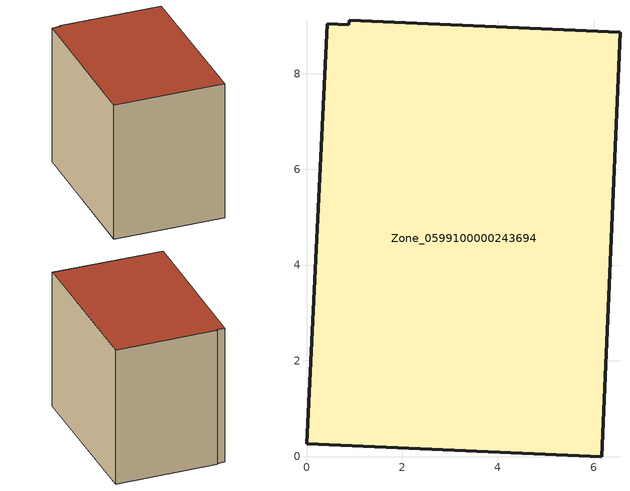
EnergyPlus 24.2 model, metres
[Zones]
Zone_0599100000243694
 floor ground (C_G): 0.88,9.02 0.89,9.11 6.55,8.87 6.17,0 0,0.27 0.43,9.04 z1.13
 wall outside (C_F): 0,0.27 6.17,0 6.55,8.87 0.89,9.11 0.88,9.02 0.43,9.04 0,0.27 z1.13:9.04
 roof outside (C_R): 0.89,9.11 0.88,9.02 0.43,9.04 0,0.27 6.17,0 6.55,8.87 z9.04
[BUILDING]
Pand.0599100000243694: North Axis=0; Terrain=City; Loads Convergence Tolerance Value=0.04; Temperature Convergence Tolerance Value=0.4; Solar Distribution=FullExterior; Maximum Number of Warmup Days=25; Minimum Number of Warmup Days=1
[Site:Location]
Rotterdam.The.Hague.AP_ZH_NLD Design_Conditions: Latitude=51.96; Longitude=4.45; Time Zone=1; Elevation=-4.5
[SITE:GROUNDTEMPERATURE:BUILDINGSURFACE]
18, 18, 18, 18, 18, 18, 18, 18, 18, 18, 18, 18
[MATERIAL] Thermal Absorptance=0.9; Solar Absorptance=0.7; Visible Absorptance=0.7
Name | Roughness | Thickness | Conductivity | Density | Specific Heat
G.TI.1965-1974 | MediumSmooth | 0.15 | 0.882353 | 540 | 1210
F.TI.1965-1974 | Rough | 0.3 | 0.697674 | 1920 | 840
R.TI.1965-1974 | MediumRough | 0.2 | 0.232558 | 1500 | 1000
[CONSTRUCTION]
C_G: G.TI.1965-1974
C_F: F.TI.1965-1974
C_R: R.TI.1965-1974
[ZONE]
Zone_0599100000243694: Type=1; Multiplier=1; Ceiling Height=Autocalculate; Volume=Autocalculate; Floor Area=autocalculate; Part of Total Floor Area=Yes
[ZONEINFILTRATION:DESIGNFLOWRATE]
Infil_Zone_0599100000243694: Zone or ZoneList or Space or SpaceList=Zone_0599100000243694; Schedule=AlwaysOn; Design Flow Rate Calculation Method=Flow/Area; Flow Rate per Floor Area=0.003; Constant Term Coefficient=1; Temperature Term Coefficient=0; Velocity Term Coefficient=0; Velocity Squared Term Coefficient=0
[HVACTEMPLATE:ZONE:IDEALLOADSAIRSYSTEM]
Zone_0599100000243694: Maximum Heating Supply Air Temperature=50; Minimum Cooling Supply Air Temperature=13; Maximum Heating Supply Air Humidity Ratio=0.0156; Minimum Cooling Supply Air Humidity Ratio=0.0077; Heating Limit=NoLimit; Cooling Limit=NoLimit; Dehumidification Control Type=ConstantSensibleHeatRatio; Cooling Sensible Heat Ratio=0.7; Dehumidification Setpoint=60; Humidification Control Type=None; Humidification Setpoint=30; Outdoor Air Method=None; Outdoor Air Flow Rate per Person=0.00944; Outdoor Air Flow Rate per Zone Floor Area=0; Outdoor Air Flow Rate per Zone=0; Demand Controlled Ventilation Type=None; Outdoor Air Economizer Type=NoEconomizer; Heat Recovery Type=None; Sensible Heat Recovery Effectiveness=0.7; Latent Heat Recovery Effectiveness=0.65
[ZONECONTROL:THERMOSTAT]
ThermostatControl_Zone_0599100000243694: Zone or ZoneList=Zone_0599100000243694; Control Type Schedule=DualSetpointControlType; Control 1=Thermostat_Zone_0599100000243694; Temperature Difference Between Cutout And Setpoint=0
[THERMOSTATSETPOINT:DUALSETPOINT]
Thermostat_Zone_0599100000243694: Heating Setpoint Temperature Schedule=HeatingSetpoint_Zone_0599100000243694; Cooling Setpoint Temperature Schedule=CoolingSetpoint_Zone_0599100000243694
[SCHEDULE:COMPACT]
HeatingSetpoint_Zone_0599100000243694: Through: 12/31, For: AllDays, Until: 24:00, 21
CoolingSetpoint_Zone_0599100000243694: Through: 12/31, For: AllDays, Until: 24:00, 24
DualSetpointControlType: Through: 12/31, For: AllDays, Until: 24:00, 4
AlwaysOn: Through: 12/31, For: AllDays, Until: 24:00, 1
